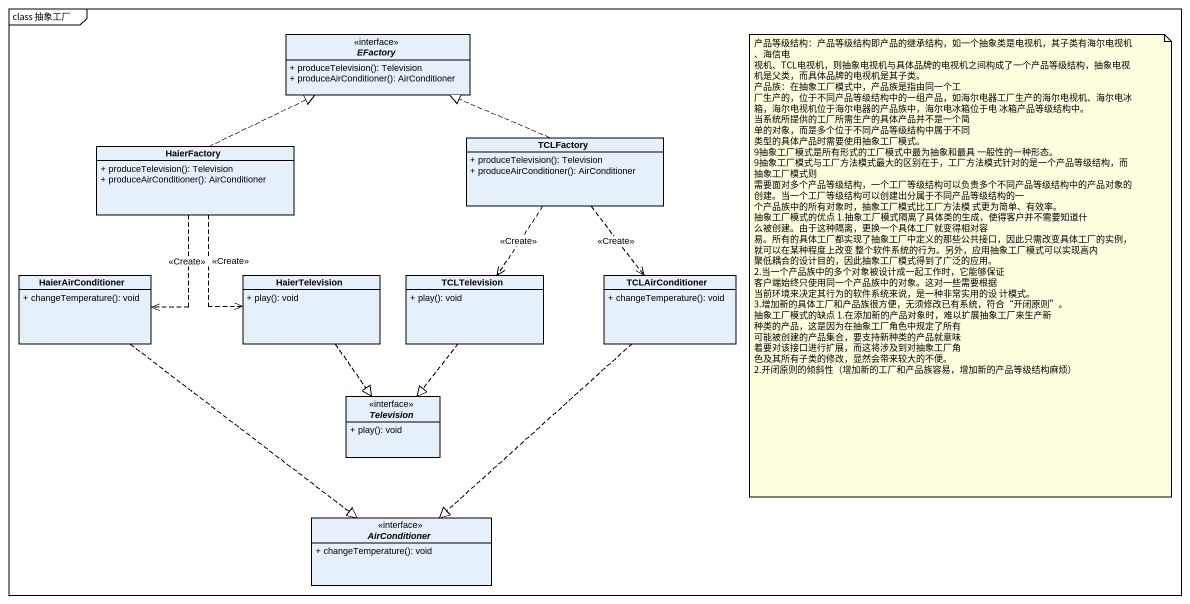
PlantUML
@startuml
mainframe class 抽象工厂
hide circle
hide empty members
skinparam classAttributeIconSize 0
interface EFactory {
  + produceTelevision(): Television
  + produceAirConditioner(): AirConditioner
}
class HaierFactory {
  + produceTelevision(): Television
  + produceAirConditioner(): AirConditioner
}
class TCLFactory {
  + produceTelevision(): Television
  + produceAirConditioner(): AirConditioner
}
class HaierAirConditioner {
  + changeTemperature(): void
}
class HaierTelevision {
  + play(): void
}
class TCLTelevision {
  + play(): void
}
class TCLAirConditioner {
  + changeTemperature(): void
}
interface Television {
  + play(): void
}
interface AirConditioner {
  + changeTemperature(): void
}
HaierFactory .up.|> EFactory
HaierFactory ..> HaierAirConditioner : <<Create>>
HaierFactory ..> HaierTelevision : <<Create>>
TCLFactory .left.|> EFactory
TCLFactory ..> TCLTelevision : <<Create>>
TCLFactory ..> TCLAirConditioner : <<Create>>
HaierAirConditioner ..|> AirConditioner
HaierTelevision ..|> Television
TCLTelevision ..|> Television
TCLAirConditioner ..|> AirConditioner
note as N1
  产品等级结构：产品等级结构即产品的继承结构，如一个抽象类是电视机，其子类有海尔电视机、海信电 视机、TCL电视机，则抽象电视机与具体品牌的电视机之间构成了一个产品等级结构，抽象电视机是父类，而具体品牌的电视机是其子类。
  产品族：在抽象工厂模式中，产品族是指由同一个工 厂生产的，位于不同产品等级结构中的一组产品，如海尔电器工厂生产的海尔电视机、海尔电冰箱，海尔电视机位于海尔电器的产品族中，海尔电冰箱位于电 冰箱产品等级结构中。
  当系统所提供的工厂所需生产的具体产品并不是一个简 单的对象，而是多个位于不同产品等级结构中属于不同 类型的具体产品时需要使用抽象工厂模式。 9抽象工厂模式是所有形式的工厂模式中最为抽象和最具 一般性的一种形态。 9抽象工厂模式与工厂方法模式最大的区别在于，工厂方法模式针对的是一个产品等级结构，而抽象工厂模式则 需要面对多个产品等级结构，一个工厂等级结构可以负责多个不同产品等级结构中的产品对象的创建。当一个工厂等级结构可以创建出分属于不同产品等级结构的一 个产品族中的所有对象时，抽象工厂模式比工厂方法模 式更为简单、有效率。
  抽象工厂模式的优点 1.抽象工厂模式隔离了具体类的生成，使得客户并不需要知道什 么被创建。由于这种隔离，更换一个具体工厂就变得相对容 易。所有的具体工厂都实现了抽象工厂中定义的那些公共接口，因此只需改变具体工厂的实例，就可以在某种程度上改变 整个软件系统的行为。另外，应用抽象工厂模式可以实现高内 聚低耦合的设计目的，因此抽象工厂模式得到了广泛的应用。 2.当一个产品族中的多个对象被设计成一起工作时，它能够保证 客户端始终只使用同一个产品族中的对象。这对一些需要根据 当前环境来决定其行为的软件系统来说，是一种非常实用的设 计模式。 3.增加新的具体工厂和产品族很方便，无须修改已有系统，符合“开闭原则”。
  抽象工厂模式的缺点 1.在添加新的产品对象时，难以扩展抽象工厂来生产新 种类的产品，这是因为在抽象工厂角色中规定了所有 可能被创建的产品集合，要支持新种类的产品就意味 着要对该接口进行扩展，而这将涉及到对抽象工厂角 色及其所有子类的修改，显然会带来较大的不便。 2.开闭原则的倾斜性（增加新的工厂和产品族容易，增加新的产品等级结构麻烦）
end note
@enduml
